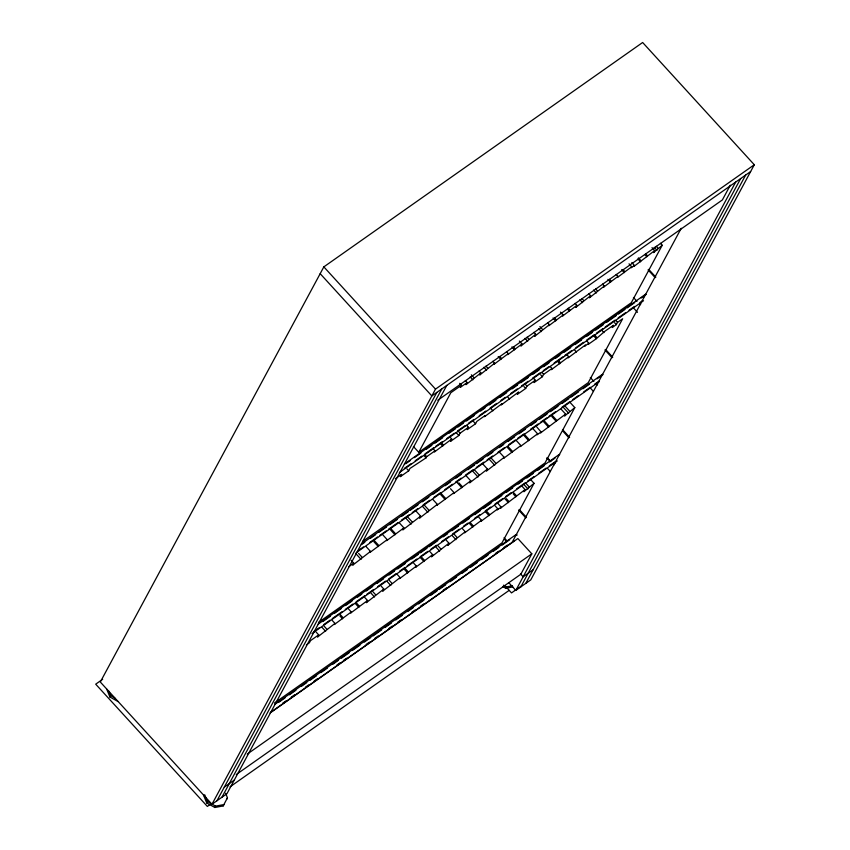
<?xml version="1.0" encoding="UTF-8"?>
<svg xmlns="http://www.w3.org/2000/svg" width="850" height="850" viewBox="0 0 850 850"><rect width="100%" height="100%" fill="white"/><g stroke="black" fill="none" stroke-linecap="round" stroke-linejoin="round"><path stroke-width="1.27" d="M203.479 795.005L206.731 802.974L214.891 807.5L223.167 805.928L227.46 797.799L225.601 793.241M508.704 582.611L515.822 590.399L530.772 579.881L754.301 164.751L642.643 42.5L323.839 266.879L100.311 682.019L211.979 804.259L226.918 793.741L446.781 385.411M118.097 701.548L109.937 697.021L110.67 695.651L108.811 691.093M206.731 802.974L207.474 801.603L204.68 794.771M211.979 804.259L435.508 389.119L754.301 164.751M216.952 800.753L436.826 392.424M214.891 807.5L215.634 806.129L223.911 804.557L223.167 805.928M221.935 797.247L441.798 388.918M226.716 799.17L227.46 797.799M351.114 560.256L353.781 563.178L352.686 565.207L370.494 551.416L366.053 546.561M316.019 631.975L318.686 634.886L317.507 637.075L334.974 623.422L332.308 620.511M395.346 478.752L401.614 474.332L400.35 476.68L408.701 470.804L409.966 468.456L426.052 457.863L426.679 456.694L435.041 450.819L433.266 448.874M413.419 446.484L418.752 452.317L450.829 392.732L461.433 385.273L459.659 383.329M370.494 551.416L369.941 552.436L387.196 539.654L382.766 534.799M461.433 385.273L460.296 387.388L467.16 382.553L465.375 380.609M334.974 623.422L334.379 624.516L351.252 611.968L348.585 609.046M467.16 382.553L466.013 384.668L480.866 372.906L479.092 370.961M387.196 539.654L386.654 540.674L403.909 527.892L399.479 523.037M435.041 450.819L434.403 451.987L451.743 439.057L449.969 437.112M351.252 611.968L350.668 613.062L367.54 600.504L364.873 597.593M480.866 372.906L479.729 375.02L494.583 363.258L492.798 361.314M403.909 527.892L402.815 529.922L420.623 516.131L416.181 511.275M451.743 439.057L450.489 441.394L458.841 435.519L460.105 433.171L468.456 427.295L466.682 425.351M494.583 363.258L494.009 364.31L508.289 353.611L506.515 351.666M367.54 600.504L366.361 602.692L383.817 589.05L381.151 586.128M420.623 516.131L419.528 518.16L437.336 504.369L432.894 499.513M468.456 427.295L467.192 429.632L475.554 423.757L476.818 421.409L485.169 415.533L484.543 416.702L501.882 403.771L501.245 404.94L518.596 392.009L517.331 394.347L525.683 388.471L526.947 386.123L535.298 380.248L533.524 378.303M508.289 353.611L507.726 354.663L522.006 343.953L519.339 341.041M383.817 589.05L382.638 591.239L400.106 577.586L397.439 574.674M522.006 343.953L520.869 346.067L535.712 334.305L533.938 332.361M437.336 504.369L436.783 505.389L454.049 492.607L450.5 488.718M400.106 577.586L399.511 578.68L416.383 566.121L413.716 563.21M535.712 334.305L534.576 336.419L549.429 324.658L547.644 322.713M454.049 492.607L453.496 493.627L470.762 480.845L466.321 475.989M416.383 566.121L415.788 567.216L432.661 554.668L430.004 551.746M549.429 324.658L548.856 325.709L563.136 314.999L560.469 312.088M470.762 480.845L469.657 482.874L487.464 469.083L483.034 464.228M432.661 554.668L431.481 556.856L448.949 543.203L446.282 540.292M563.136 314.999L562.572 316.062L576.852 305.352L575.067 303.408M487.464 469.083L486.37 471.112L504.178 457.321L499.736 452.466M535.298 380.248L534.044 382.585L542.396 376.709L543.66 374.361L552.011 368.486L550.237 366.541M576.852 305.352L575.716 307.466L590.559 295.704L588.784 293.76M448.949 543.203L447.769 545.392L465.226 531.749L462.57 528.827M590.559 295.704L589.422 297.819L604.276 286.046L602.501 284.112M504.178 457.321L503.636 458.341L520.891 445.559L516.449 440.704M552.011 368.486L551.384 369.654L568.724 356.724L566.95 354.779M465.226 531.749L464.642 532.844L481.514 520.285L478.848 517.374M604.276 286.046L603.702 287.109L617.982 276.399L616.207 274.454M520.891 445.559L520.338 446.579L537.604 433.797L533.163 428.942M568.724 356.724L568.097 357.892L585.438 344.962L584.8 346.131L588.827 343.304L587.116 341.317M481.514 520.285L480.919 521.379L497.792 508.821L495.136 505.909M617.982 276.399L617.419 277.461L631.699 266.751L629.032 263.829M537.604 433.797L537.051 434.817L541.067 431.991L536.807 427.008M497.792 508.821L497.207 509.915L501.118 507.163L497.707 503.179M541.067 431.991L540.558 432.937L565.611 414.088L561.17 409.233M588.827 343.304L588.232 344.399L596.317 338.704L604.573 331.489L613.445 325.252L612.223 327.516L616.314 324.636L617.536 322.362L622.646 318.771L588.264 382.627L362.833 541.291M501.118 507.163L500.576 508.183L525.087 489.621L522.421 486.699M631.699 266.751L631.125 267.803L634.419 265.487L631.847 262.512M634.419 265.487L633.898 266.464L654.67 250.58L652.014 247.658M565.611 414.088L564.549 416.054L574.812 407.607L570.371 402.751M525.087 489.621L523.94 491.736L534.055 483.31L530.496 479.421M654.67 250.58L653.576 252.62L662.224 245.257L660.45 243.312M534.055 483.31L501.957 542.906L274.497 703.003M574.812 407.607L545.009 462.953L318.506 622.381M662.224 245.257L631.284 302.738L418.752 452.317M644.003 296.746L645.171 294.589A1.604 0.807 54.9 0 1 646.138 294.546M512.093 542.406L681.243 228.257M502.69 586.564L505.75 588.264L506.494 586.893L512.401 585.767M270.077 712.948L517.862 538.549L531.824 553.828L520.827 574.249L236.247 774.541M730.309 185.194L722.372 199.941L437.793 400.233M515.822 590.399L735.696 182.07M520.806 586.893L740.669 178.564M525.789 583.387L745.652 175.058M640.316 304.704L640.698 304.002M597.199 384.784L597.582 384.083M554.083 464.865L555.688 461.89M750.635 171.551L431.842 395.93L320.174 273.679M404.377 464.004L645.32 294.429M405.748 463.749L410.082 460.689M414.428 457.629L420.941 453.05M426.36 449.236L431.789 445.411M435.051 443.116L442.648 437.771M449.161 433.192L455.664 428.602M457.842 427.082L463.261 423.257M466.522 420.962L474.119 415.618M480.632 411.039L484.967 407.979M489.313 404.929L495.826 400.339M500.161 397.29L506.674 392.7M512.104 388.886L517.533 385.061M520.784 382.776L528.381 377.432M532.727 374.372L539.24 369.793M543.575 366.733L549.004 362.918M555.518 358.328L559.863 355.279M564.198 352.219L570.711 347.639M575.057 344.579L581.559 340M586.989 336.175L592.418 332.361M595.669 330.066L603.266 324.721M606.528 322.426L616.293 315.552M618.46 314.022L624.973 309.442M627.151 307.913L634.748 302.568M641.261 297.989L645.596 294.929M102.669 679.267L95.699 684.176L207.357 806.427L210.354 804.323M404.377 468.371L410.89 463.792M415.236 460.732L421.749 456.152M425 453.858L433.681 447.748M435.859 446.218L442.361 441.639M446.707 438.579L454.304 433.234M457.555 430.939L465.163 425.595M468.414 423.3L473.843 419.486M479.262 415.661L485.775 411.081M490.121 408.021L496.634 403.442M500.969 400.382L505.314 397.332M510.744 393.507L517.257 388.928M521.592 385.868L528.105 381.289M532.451 378.239L540.048 372.884M543.299 370.6L548.728 366.775M554.157 362.961L562.838 356.841M565.006 355.321L571.519 350.731M575.864 347.682L583.461 342.327M586.713 340.043L594.309 334.698M596.477 333.168L602.99 328.578M605.157 327.059L614.933 320.184M618.184 317.889L625.781 312.545M629.043 310.25L634.461 306.425M639.891 302.611L642.058 301.081M399.33 472.6L643.524 300.73M361.261 544.085L602.193 374.499M361.537 544.584L364.799 542.3M370.228 538.475L375.647 534.661M378.909 532.366L386.506 527.021M389.757 524.726L397.354 519.382M401.699 516.322L408.212 511.743M410.38 510.212L417.977 504.868M422.322 501.808L428.825 497.229M433.171 494.169L439.684 489.589M445.113 485.764L450.532 481.95M455.961 478.125L461.391 474.311M467.904 469.731L474.417 465.141M476.584 463.611L483.098 459.032M487.433 455.983L492.862 452.158M499.375 447.578L503.721 444.518M508.056 441.469L514.569 436.879M518.914 433.829L525.428 429.239M530.846 425.425L536.276 421.6M539.527 419.316L547.124 413.961M550.386 411.676L557.982 406.321M562.328 403.272L568.831 398.682M571.009 397.163L578.606 391.808M582.941 388.758L589.454 384.179M597.051 378.824L600.312 376.539M359.093 549.982L363.428 546.922M369.941 542.342L377.538 536.987M379.716 535.468L386.229 530.878M388.397 529.348L398.161 522.474M401.423 520.189L409.02 514.834M412.271 512.55L417.701 508.725M423.13 504.911L429.632 500.321M433.978 497.271L440.491 492.692M444.826 489.632L452.423 484.288M455.685 481.993L461.114 478.178M465.449 475.118L473.046 469.774M476.308 467.479L483.905 462.134M487.156 459.839L492.586 456.025M498.015 452.2L504.528 447.621M508.863 444.561L515.376 439.981M517.544 438.451L524.057 433.872M530.57 429.282L538.167 423.938M540.334 422.408L546.847 417.828M549.026 416.298L555.528 411.719M562.041 407.129L569.638 401.784M572.9 399.489L578.329 395.675M583.748 391.861L590.261 387.271M594.607 384.221L598.942 381.161M356.214 552.681L599.324 381.576M348.553 566.854L353.781 563.178M549.769 460.859L546.699 458.224M318.144 624.166L559.077 454.58M322.766 621.605L330.363 616.261M334.698 613.211L341.211 608.621M345.557 605.572L352.07 600.982M357.489 597.168L361.834 594.107M366.18 591.058L372.693 586.468M377.028 583.419L383.541 578.829M388.971 575.014L394.389 571.189M397.651 568.905L405.248 563.561M411.761 558.971L418.274 554.391M420.442 552.861L426.955 548.282M429.123 546.752L437.803 540.642M443.233 536.817L447.578 533.768M451.913 530.708L458.426 526.129M462.772 523.069L469.285 518.489M474.704 514.664L480.133 510.85M483.395 508.555L490.992 503.211M495.327 500.151L501.84 495.571M506.186 492.511L512.699 487.932M518.117 484.118L522.463 481.058M526.798 477.998L533.311 473.418M537.657 470.358L544.17 465.779M549.599 461.964L555.018 458.139M313.799 631.582L319.228 627.768M323.574 624.707L330.087 620.128M332.254 618.598L342.019 611.724M345.281 609.429L352.877 604.084M356.129 601.789L364.809 595.68M366.987 594.15L373.49 589.571M377.836 586.511L385.433 581.166M388.694 578.871L396.291 573.527M399.543 571.242L404.972 567.418M407.139 565.888L416.904 559.013M420.166 556.729L427.763 551.374M431.014 549.089L436.443 545.264M441.873 541.45L448.386 536.86M452.721 533.811L459.234 529.221M463.579 526.171L467.914 523.111M474.428 518.532L479.857 514.707M485.286 510.892L490.705 507.067M495.051 504.018L502.647 498.674M505.899 496.379L511.328 492.554M516.758 488.739L525.438 482.63M527.606 481.1L534.119 476.521M538.464 473.461L546.061 468.116M549.312 465.821L554.742 462.007M312.003 633.526L557.292 460.891M318.686 634.886L310.547 640.613L309.368 642.802L306.319 644.959M275.017 704.246L515.961 534.661M278.556 702.451L285.069 697.871M289.414 694.811L295.928 690.232M301.357 686.407L306.776 682.593M310.038 680.298L316.551 675.718M320.886 672.658L327.399 668.079M332.828 664.254L338.257 660.439M341.509 658.144L349.106 652.8M352.357 650.505L359.964 645.161M364.299 642.111L370.812 637.521M372.98 635.991L381.661 629.882M384.922 627.597L391.436 623.008M395.771 619.958L402.284 615.368M407.713 611.554L413.142 607.729M418.561 603.914L423.991 600.089M430.504 595.51L437.017 590.931M439.184 589.401L445.697 584.821M450.043 581.761L456.556 577.182M461.975 573.357L467.404 569.543M470.666 567.247L477.169 562.668M481.514 559.608L488.027 555.029M493.457 551.204L498.876 547.389M502.138 545.094L509.734 539.75M282.625 703.258L285.876 700.963M291.306 697.149L294.557 694.854M305.416 687.214L308.667 684.93M314.096 681.105L317.358 678.821M336.887 665.061L340.149 662.777M343.4 660.482L346.662 658.187M366.191 644.438L369.453 642.154M374.871 638.329L378.133 636.034M388.981 628.405L392.243 626.11M397.662 622.285L400.924 620.001M411.772 612.361L415.034 610.066M420.463 606.252L423.714 603.957M443.254 590.208L446.505 587.913M495.348 553.541L498.599 551.246M504.029 547.432L507.28 545.137M271.065 712.077L514.176 540.961M247.244 754.12L531.824 553.828M224.283 787.143L234.249 780.13M533.12 569.776L523.154 576.789L520.487 573.867M230.031 786.845L509.192 590.357M521.486 585.894L511.519 592.907L506.579 587.488M597.125 384.869L596.434 384.657M505.75 588.264L512.847 586.914M503.434 585.193L506.494 586.893M110.67 695.651L114.75 697.914M207.474 801.603L215.634 806.129M648.731 269.386L655.849 277.174M648.061 269.854L655.191 277.652M633.452 297.468L637.001 301.357M605.614 349.467L612.733 357.255M604.945 349.934L612.064 357.723M590.336 377.538L593.884 381.438M562.498 429.537L569.617 437.336M562.721 430.982L568.947 437.803M547.209 457.619L550.768 461.507M519.371 509.618L526.501 517.416M518.712 510.085L525.831 517.884M504.092 537.699L506.759 540.621M656.253 246.266L658.028 248.211M654.266 247.339L656.933 250.251M645.617 253.757L647.392 255.701M645.065 254.777L646.839 256.721M638.414 257.869L641.07 260.78M637.861 258.889L640.528 261.8M623.061 269.631L624.835 271.575M621.605 269.716L624.272 272.627M609.354 279.278L611.129 281.223M607.899 279.363L610.555 282.285M633.93 308.454L637.479 312.332M595.638 288.936L597.412 290.881M593.619 290.073L596.275 292.984M615.761 320.418L617.536 322.362M614.539 322.692L616.314 324.636M581.931 298.584L583.706 300.528M579.902 299.721L582.569 302.642M602.183 330.682L603.957 332.626M595.149 335.633L596.923 337.578M593.651 335.793L596.317 338.704M568.214 308.231L569.989 310.176M567.651 309.294L569.426 311.238M554.508 317.889L556.282 319.823M553.053 317.964L555.709 320.886M574.674 350.072L576.449 352.017M539.909 326.559L542.566 329.481M538.773 328.674L541.429 331.596M590.814 388.524L593.47 391.446M558.599 360.655L560.373 362.599M557.961 361.834L559.736 363.779M527.085 337.184L528.859 339.129M525.056 338.321L527.722 341.243M541.886 372.417L543.66 374.361M540.621 374.765L542.396 376.709M513.368 346.832L515.142 348.776M511.913 346.917L514.579 349.839M565.261 406.342L569.702 411.209M563.316 407.341L568.639 413.174M525.173 384.179L526.947 386.123M499.662 356.49L501.436 358.434M552.298 415.469L556.729 420.336M498.206 356.575L500.862 359.486M551.767 416.457L556.208 421.313M523.908 386.527L525.683 388.471M544.733 421.409L549.174 426.264M543.32 421.419L548.643 427.242M485.945 366.138L487.719 368.082M483.926 367.274L486.582 370.196M507.832 397.12L509.607 399.064M471.346 374.818L474.013 377.729M524.811 434.817L529.242 439.684M524.259 435.837L528.7 440.693M470.209 376.933L472.876 379.844M547.697 468.605L550.354 471.516M491.119 408.882L492.894 410.826M508.098 446.579L512.539 451.446M507.546 447.599L511.987 452.455M472.887 420.846L475.554 423.757M526.405 483.894L529.072 486.816M524.386 485.042L527.935 488.931M323.839 266.879L435.508 389.119M491.385 458.341L495.826 463.197M489.398 459.404L494.732 465.237M458.331 431.226L460.105 433.171M513.772 492.788L516.439 495.699M513.209 493.85L515.865 496.761M456.174 432.597L458.841 435.519M506.356 498.674L509.012 501.585M504.9 498.759L508.449 502.637M474.672 470.103L479.113 474.959M472.696 471.166L478.019 476.999M441.618 442.988L443.392 444.933M440.98 444.168L442.765 446.101M486.997 511.636L489.653 514.558M485.509 511.764L489.069 515.653M458.851 482.842L462.4 486.721M456.524 481.908L461.858 487.741M504.475 539.272L506.249 541.216M424.904 454.75L426.679 456.694M424.277 455.929L426.052 457.863M470.709 523.101L473.376 526.012M469.232 523.217L472.781 527.106M441.256 493.627L445.687 498.483M440.704 494.647L445.145 499.502M406.927 468.86L408.701 470.804M454.431 534.554L457.087 537.476M424.543 505.389L428.984 510.244M452.359 535.776L455.908 539.665M422.556 506.451L427.879 512.284M438.143 546.019L440.81 548.93M436.082 547.241L439.631 551.129M407.83 517.151L412.271 522.006M405.843 518.213L411.177 524.046M421.866 557.483L424.522 560.394M420.389 557.6L423.938 561.489M391.117 528.913L395.558 533.768M390.575 529.933L395.006 534.788M405.578 568.937L408.244 571.859M404.101 569.064L407.649 572.953M374.404 540.674L378.845 545.53M373.862 541.694L378.303 546.55M389.3 580.401L391.956 583.312M387.228 581.623L390.777 585.501M358.583 553.403L362.132 557.292M355.714 553.499L361.038 559.332M373.012 591.855L375.679 594.777M370.951 593.077L374.499 596.966M356.734 603.319L359.391 606.231M355.257 603.447L358.806 607.336M340.446 614.784L343.113 617.695M339.862 615.878L342.518 618.789M324.169 626.237L326.825 629.159M322.097 627.459L325.646 631.348M106.675 689.053L109.937 697.021M558.928 454.739A1.604 0.807 54.9 0 1 559.683 454.591M515.812 534.82A1.604 0.807 54.9 0 1 517.151 535.075M602.055 374.659A1.604 0.807 54.9 0 1 603.022 374.627"/></g></svg>
